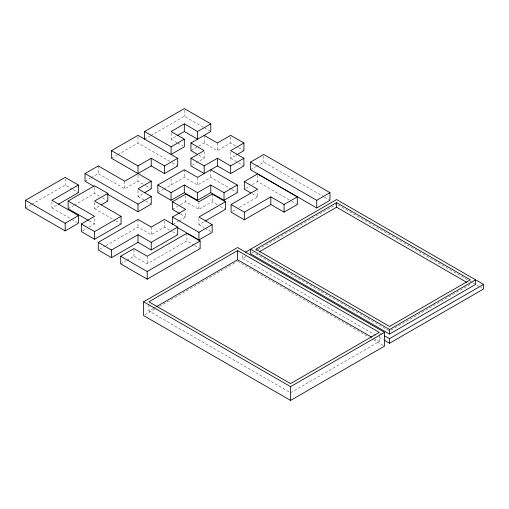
<?xml version="1.0" encoding="UTF-8"?>
<svg xmlns="http://www.w3.org/2000/svg" width="509" height="509" viewBox="0 0 509 509"><rect width="100%" height="100%" fill="white"/><g stroke="black" fill="none" stroke-linecap="round" stroke-linejoin="round"><path stroke-width="0.38" stroke-dasharray="2.54 1.91" d="M25.45 207.965L30.928 204.803M31.615 204.402L65.171 185.034L72.45 189.233M111.509 158.28L116.943 155.143M117.617 154.749L137.99 142.991L171.546 162.365M144.607 139.167L150.085 136.005M150.772 135.61L184.328 116.237L203.339 127.212M85.028 181.21L90.328 178.15M90.99 177.768L98.269 173.563L124.75 188.852L137.99 181.21L145.269 185.416M51.931 201.85L51.931 207.965L57.364 204.828M171.088 133.053L171.088 139.167L176.388 136.107M68.111 208.684L73.538 205.547M74.219 205.152L94.585 193.395L99.885 196.455M190.951 150.632L204.185 142.991L217.426 150.632L230.666 142.991L237.951 147.196M94.585 202.569L94.585 208.684L99.885 205.623M137.99 190.379L137.99 196.499L143.283 193.439M192.275 165.158L204.185 158.28L204.185 152.159M82.674 230.851L86.645 228.56M89.291 227.027L94.585 223.973L94.585 217.858M157.822 192.663L163.115 189.602M163.783 189.221L184.303 177.374L197.543 185.015L210.783 177.374L231.15 189.132M230.666 152.159L230.666 158.28L235.966 155.22M99.637 249.213L105.115 246.051M105.802 245.656L137.99 227.071L151.23 234.719L164.471 227.071L171.749 231.277M172.449 209.384L177.743 206.33M180.39 204.796L185.69 201.742L198.93 209.384L212.17 201.742L217.464 204.796M250.53 169.745L255.823 166.685M256.485 166.303L263.77 162.097L323.826 196.773M173.111 224.291L178.404 221.23M179.066 220.849L185.69 217.031L185.69 210.911M245.662 188.464L249.633 186.173M252.286 184.64L257.579 181.586L291.135 200.96M120.703 263.866L125.997 260.805M126.658 260.423L133.943 256.224L147.184 263.866L186.898 240.935L194.183 245.134M198.93 218.558L198.93 224.673L204.357 221.536M232.46 211.375L236.532 209.027M239.249 207.456L257.579 196.875L257.579 190.754M148.895 304.859L148.895 310.974L153.024 308.594M153.712 308.193L155.773 307.003M144.976 314.766L154.577 309.224M159.381 306.45L236.92 261.683M242.583 255.353L242.583 258.413L246.012 256.434M251.503 253.266L254.933 251.281M255.62 250.886L257.681 249.696M258.101 249.455L336.589 204.141M390.918 330.239L470.31 284.404M379.269 334.668L379.269 341.552L290.563 392.763L148.895 310.974M204.02 127.606L210.128 131.131M238.613 147.578L243.906 150.632M324.507 197.168L329.966 200.317M337.963 204.936L469.126 280.663M469.813 281.057L471.875 282.247M472.562 282.648L475.998 284.626M476.685 285.027L480.114 287.006M480.801 287.4L482.176 288.196M230.666 158.28L237.951 162.479M238.613 162.861L243.906 165.921M291.822 201.354L297.301 204.516M171.088 139.167L177.049 142.609M177.711 142.991L183.005 146.045M198.892 155.22L204.185 158.28M252.286 193.814L257.579 196.875M231.83 189.526L237.264 192.663M172.233 162.759L177.711 165.921M220.111 206.33L225.404 209.384M145.93 185.798L151.23 188.852M255.823 253.826L388.863 330.634M180.39 213.971L185.69 217.031M198.93 224.673L204.224 227.727M204.885 228.115L210.841 231.55M379.93 333.121L381.992 334.311M137.99 196.499L145.269 200.699M145.93 201.08L151.23 204.141M242.583 258.413L376.501 335.73M379.243 337.314L383.366 339.694M373.771 338.377L379.269 341.552M237.601 261.289L368.771 337.015M373.581 339.796L384.569 346.139M172.411 231.659L177.711 234.719M194.845 245.523L200.139 248.577M102.532 197.982L107.825 201.036M73.111 189.615L78.411 192.676M94.585 208.684L114.958 220.442M115.638 220.836L121.066 223.973M89.158 220.836L94.585 223.973M51.931 207.965L70.942 218.94M71.623 219.328L77.731 222.859M263.77 155.983L263.77 162.097M257.579 175.471L257.579 181.586M230.666 136.876L230.666 142.991M217.426 142.991L217.426 150.632M212.17 194.094L212.17 201.742M210.783 169.726L210.783 177.374M204.185 135.343L204.185 142.991M198.93 201.742L198.93 209.384M197.543 177.374L197.543 185.015M186.898 233.287L186.898 240.935M185.69 195.628L185.69 201.742M184.328 110.122L184.328 116.237M184.303 169.726L184.303 177.374M171.062 178.901L171.062 185.015M164.471 220.957L164.471 227.071M151.23 227.071L151.23 234.719M147.184 256.224L147.184 263.866M137.99 136.876L137.99 142.991M137.99 175.096L137.99 181.21M137.99 219.43L137.99 227.071M133.943 249.34L133.943 256.224M124.75 181.21L124.75 188.852M98.269 165.921L98.269 173.563M94.585 187.28L94.585 193.395M65.171 178.913L65.171 185.034"/><path stroke-width="0.76" d="M78.411 185.028L51.931 200.317L78.411 215.606L78.411 223.254L65.171 230.895L25.45 207.965L25.45 200.317L65.171 177.387L78.411 185.028L78.411 192.676L58.039 204.433M144.607 192.676L151.23 188.852L151.23 181.21L111.509 158.28L111.509 150.632L137.99 135.343L177.711 158.28L177.711 165.921L164.471 173.563L151.23 165.921L124.75 181.21L98.269 165.921L85.028 173.563L85.028 181.21L93.968 186.37M144.607 139.167L144.607 131.526L184.328 108.589L210.809 123.878L210.809 131.526L190.951 142.991L190.951 150.632L197.568 154.456M210.809 123.878L197.568 131.526L184.328 123.878L171.088 131.526L184.328 139.167L184.328 146.808L171.088 154.456L171.088 146.808L144.607 131.526M177.049 135.725L184.328 131.526L197.568 139.167L197.568 131.526M88.477 220.442L68.111 208.684L68.111 201.036L94.585 185.753L107.825 193.395L107.825 201.036L101.208 204.86M111.509 150.632L137.99 165.921L151.23 158.28L164.471 165.921L177.711 158.28M171.088 146.808L184.328 139.167M107.825 193.395L94.585 201.036L121.066 216.325L121.066 223.973L94.585 239.262L81.351 231.614L81.351 223.973L94.585 216.325L68.111 201.036M25.45 200.317L65.171 223.254L78.411 215.606M151.23 181.21L137.99 188.852L151.23 196.499L151.23 204.141L137.99 211.782L107.723 194.311M190.951 158.28L204.185 165.921L204.185 173.563L190.951 165.921L190.951 158.28L204.185 150.632L190.951 142.991M210.783 169.726L237.264 185.015L237.264 192.663L224.024 200.304L210.783 192.663L197.543 200.304L184.303 192.663L171.062 200.304L157.822 192.663L157.822 185.015L184.303 169.726L197.543 177.374L217.426 165.921L230.666 173.563L243.906 165.921L243.906 158.28L230.666 150.632L243.906 142.991L243.906 150.632L236.628 154.838M85.028 173.563L137.99 204.141L151.23 196.499M204.185 165.921L217.426 158.28L230.666 165.921L243.906 158.28M81.351 223.973L94.585 231.614L121.066 216.325M157.822 185.015L171.062 192.663L184.303 185.015L197.543 192.663L210.783 185.015L224.024 192.663L237.264 185.015M98.269 242.36L137.99 219.43L151.23 227.071L164.471 219.43L177.711 227.071L177.711 234.719L151.23 250.002L137.99 242.36L111.509 257.649L98.269 250.002L98.269 242.36L111.509 250.002L137.99 234.719L151.23 242.36L177.711 227.071M179.728 213.589L172.449 209.384L172.449 201.742L185.69 194.094L198.93 201.742L212.17 194.094L225.404 201.742L225.404 209.384L205.038 221.141M250.53 162.097L263.77 154.456L329.966 192.676L329.966 200.317L316.725 207.965L250.53 169.745L250.53 162.097L316.725 200.317L329.966 192.676M172.449 224.673L172.449 217.025L185.69 209.384L172.449 201.742M244.339 181.586L257.579 173.938L297.301 196.875L297.301 204.516L284.06 212.158L270.82 204.516L244.339 219.805L231.099 212.158L231.099 204.516L257.579 189.227L244.339 181.586L244.339 189.227L250.962 193.051M120.703 256.224L133.943 248.577L147.184 256.224L186.898 233.287L200.139 240.935L200.139 248.577L147.184 279.155L120.703 263.866L120.703 256.224L147.184 271.507L200.139 240.935M225.404 201.742L198.93 217.025L212.17 224.673L212.17 232.314L198.93 239.962L177.202 227.415M172.449 217.025L198.93 232.314L212.17 224.673M231.099 204.516L244.339 212.158L270.82 196.875L284.06 204.516L297.301 196.875M143.602 301.799L237.601 247.527L384.569 332.377L384.569 346.139L290.563 400.411L143.602 315.561L143.602 301.799L290.563 386.649L384.569 332.377M237.601 250.587L148.895 301.799L290.563 383.589L379.269 332.377L237.601 250.587L237.601 259.762L371.704 337.181M245.332 252.241L336.589 199.553L483.55 284.404L483.55 288.991L389.544 343.263L384.74 340.483M156.46 306.609L237.601 259.762M336.589 202.614L255.823 249.238L389.544 326.447L470.31 279.816L336.589 202.614L336.589 207.201L466.88 282.425M259.246 251.853L336.589 207.201M389.544 329.501L475.603 279.816L475.603 284.404L389.544 334.089L250.53 253.826L250.53 249.238L389.544 329.501L389.544 334.089M384.74 335.902L389.544 338.676L483.55 284.404M243.906 142.991L230.666 135.343L217.426 142.991L204.185 135.343M389.544 338.676L389.544 343.263M316.725 200.317L316.725 207.965M290.563 386.649L290.563 400.411M284.06 204.516L284.06 212.158M270.82 196.875L270.82 204.516M244.339 212.158L244.339 219.805M230.666 165.921L230.666 173.563M224.024 192.663L224.024 200.304M217.426 158.28L217.426 165.921M210.783 185.015L210.783 192.663M198.93 232.314L198.93 239.962M197.543 192.663L197.543 200.304M184.328 123.878L184.328 131.526M184.303 185.015L184.303 192.663M171.062 192.663L171.062 200.304M164.471 165.921L164.471 173.563M151.23 158.28L151.23 165.921M151.23 242.36L151.23 250.002M147.184 271.507L147.184 279.155M137.99 165.921L137.99 173.563M137.99 204.141L137.99 211.782M137.99 234.719L137.99 242.36M111.509 250.002L111.509 257.649M94.585 231.614L94.585 239.262M65.171 223.254L65.171 230.895"/></g></svg>
